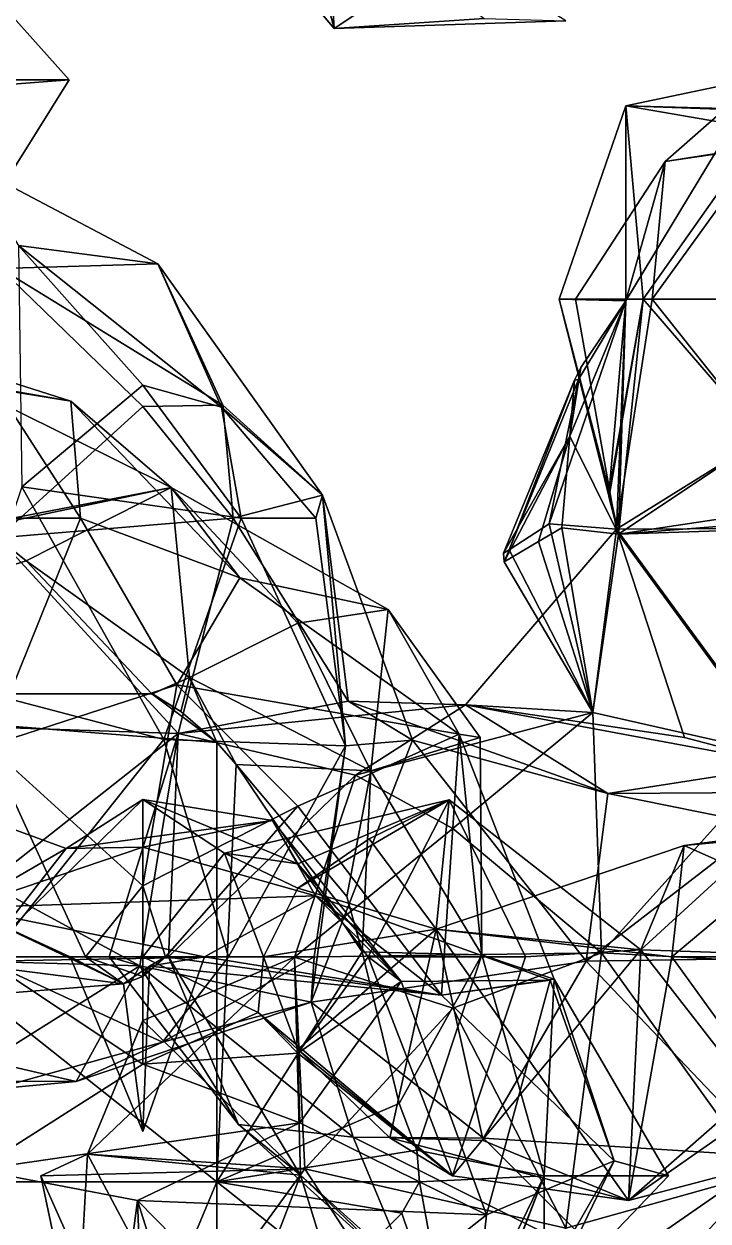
# Model space of a CAD drawing. Extents: x 290095 to 295679, y 4553756 to 4561441.
# Drawn here: x 293854.3 to 293909.9, y 4558671.6 to 4558768.9 of the extents above; entities that cross this region are included whole.
import ezdxf

# ---------------------------------------------------------------- set-up
doc = ezdxf.new("R2010")
doc.units = 0
doc.layers.add('Au_ppm_Pref_-_0_5', color=7, linetype='CONTINUOUS')

msp = doc.modelspace()

# ---------------------------------------------------------------- linework, layer by layer
at = {"layer": 'Au_ppm_Pref_-_0_5'}
for points in [[(293866.658, 4558783.92, 1870.887), (293879.541, 4558768.557, 1870.887), (293878.489, 4558786.152, 1867.165)], [(293889.184, 4558774.994, 1868.487), (293878.489, 4558786.152, 1867.165), (293879.541, 4558768.557, 1870.887)], [(293879.541, 4558768.557, 1870.887), (293866.658, 4558783.92, 1870.887), (293876.142, 4558781.384, 1876.652)], [(293891.749, 4558769.364, 1876.373), (293879.541, 4558768.557, 1870.887), (293876.142, 4558781.384, 1876.652)], [(293847.277, 4558776.384, 1876.827), (293858.006, 4558764.377, 1876.827), (293848.072, 4558764.377, 1881.203)], [(293847.277, 4558776.384, 1876.827), (293849.911, 4558763.767, 1870.999), (293858.006, 4558764.377, 1876.827)], [(293898.388, 4558769.179, 1870.887), (293889.184, 4558774.994, 1868.487), (293879.541, 4558768.557, 1870.887)], [(293898.388, 4558769.179, 1870.887), (293879.541, 4558768.557, 1870.887), (293891.749, 4558769.364, 1876.373)], [(293903.271, 4558762.272, 1870.887), (293903.269, 4558746.429, 1864.944), (293914.242, 4558764.568, 1865.021)], [(293903.269, 4558746.429, 1864.944), (293906.466, 4558757.754, 1859.009), (293914.242, 4558764.568, 1865.021)], [(293903.271, 4558762.272, 1870.887), (293914.242, 4558764.568, 1865.021), (293925.297, 4558761.686, 1870.599)], [(293924.865, 4558760.471, 1859.313), (293914.242, 4558764.568, 1865.021), (293906.466, 4558757.754, 1859.009)], [(293849.911, 4558763.767, 1870.999), (293847.787, 4558748.047, 1876.053), (293858.006, 4558764.377, 1876.827)], [(293847.787, 4558748.047, 1876.053), (293848.072, 4558764.377, 1881.203), (293858.006, 4558764.377, 1876.827)], [(293904.661, 4558746.559, 1875.47), (293897.83, 4558746.559, 1870.887), (293903.271, 4558762.272, 1870.887)], [(293903.271, 4558762.272, 1870.887), (293897.83, 4558746.559, 1870.887), (293903.269, 4558746.429, 1864.944)], [(293925.297, 4558761.686, 1870.599), (293925.147, 4558761.649, 1870.69), (293903.271, 4558762.272, 1870.887)], [(293924.998, 4558761.625, 1870.776), (293903.271, 4558762.272, 1870.887), (293925.147, 4558761.649, 1870.69)], [(293924.428, 4558761.52, 1871.139), (293903.271, 4558762.272, 1870.887), (293924.998, 4558761.625, 1870.776)], [(293924.428, 4558761.52, 1871.139), (293914.383, 4558760.363, 1875.489), (293903.271, 4558762.272, 1870.887)], [(293904.661, 4558746.559, 1875.47), (293903.271, 4558762.272, 1870.887), (293914.383, 4558760.363, 1875.489)], [(293904.661, 4558746.559, 1875.47), (293914.383, 4558760.363, 1875.489), (293923.472, 4558746.559, 1875.172)], [(293924.865, 4558760.471, 1859.313), (293906.466, 4558757.754, 1859.009), (293914.383, 4558758.985, 1854.866)], [(293906.466, 4558757.754, 1859.009), (293905.386, 4558746.559, 1854.768), (293914.383, 4558758.985, 1854.866)], [(293914.383, 4558758.985, 1854.866), (293905.386, 4558746.559, 1854.768), (293924.575, 4558746.559, 1854.204)], [(293903.269, 4558746.429, 1864.944), (293899.177, 4558746.559, 1859.009), (293906.466, 4558757.754, 1859.009)], [(293906.466, 4558757.754, 1859.009), (293899.177, 4558746.559, 1859.009), (293905.386, 4558746.559, 1854.768)], [(293852.418, 4558749.058, 1853.625), (293849.632, 4558757.653, 1845.716), (293865.2, 4558749.432, 1847.19)], [(293853.879, 4558750.932, 1840.224), (293865.2, 4558749.432, 1847.19), (293849.632, 4558757.653, 1845.716)], [(293865.2, 4558749.432, 1847.19), (293853.879, 4558750.932, 1840.224), (293870.383, 4558737.788, 1841.191)], [(293863.986, 4558739.559, 1837.585), (293853.879, 4558750.932, 1840.224), (293854.148, 4558731.308, 1833.815)], [(293863.986, 4558739.559, 1837.585), (293870.383, 4558737.788, 1841.191), (293853.879, 4558750.932, 1840.224)], [(293863.986, 4558737.819, 1856.095), (293852.223, 4558727.148, 1857.086), (293852.418, 4558749.058, 1853.625)], [(293870.485, 4558737.933, 1853.069), (293852.418, 4558749.058, 1853.625), (293865.2, 4558749.432, 1847.19)], [(293870.485, 4558737.933, 1853.069), (293863.986, 4558737.819, 1856.095), (293852.418, 4558749.058, 1853.625)], [(293870.485, 4558737.933, 1853.069), (293865.2, 4558749.432, 1847.19), (293878.592, 4558730.623, 1847.05)], [(293878.592, 4558730.623, 1847.05), (293865.2, 4558749.432, 1847.19), (293870.383, 4558737.788, 1841.191)], [(293897.02, 4558728.296, 1861.989), (293903.269, 4558746.429, 1864.944), (293899.399, 4558740.028, 1864.716)], [(293902.501, 4558727.872, 1859.163), (293903.269, 4558746.429, 1864.944), (293897.02, 4558728.296, 1861.989)], [(293897.83, 4558746.559, 1870.887), (293901.841, 4558730.676, 1870.192), (293901.903, 4558730.971, 1870.055)], [(293897.83, 4558746.559, 1870.887), (293901.903, 4558730.971, 1870.055), (293903.269, 4558746.429, 1864.944)], [(293904.661, 4558746.559, 1875.47), (293901.841, 4558730.676, 1870.192), (293897.83, 4558746.559, 1870.887)], [(293899.599, 4558741.015, 1864.945), (293903.269, 4558746.429, 1864.944), (293898.692, 4558735.414, 1866.151)], [(293898.692, 4558735.414, 1866.151), (293903.269, 4558746.429, 1864.944), (293902.653, 4558727.462, 1870.051)], [(293903.269, 4558746.429, 1864.944), (293902.501, 4558727.872, 1859.163), (293899.177, 4558746.559, 1859.009)], [(293899.177, 4558746.559, 1859.009), (293902.501, 4558727.872, 1859.163), (293905.386, 4558746.559, 1854.768)], [(293899.399, 4558740.028, 1864.716), (293903.269, 4558746.429, 1864.944), (293899.599, 4558741.015, 1864.945)], [(293904.661, 4558746.559, 1875.47), (293901.9, 4558730.514, 1870.196), (293901.841, 4558730.676, 1870.192)], [(293904.661, 4558746.559, 1875.47), (293902.653, 4558727.462, 1870.051), (293901.9, 4558730.514, 1870.196)], [(293901.903, 4558730.971, 1870.055), (293902.653, 4558727.462, 1870.051), (293903.269, 4558746.429, 1864.944)], [(293902.501, 4558727.872, 1859.163), (293914.383, 4558735.249, 1855.239), (293905.386, 4558746.559, 1854.768)], [(293904.661, 4558746.559, 1875.47), (293914.383, 4558735.272, 1874.649), (293902.653, 4558727.462, 1870.051)], [(293904.661, 4558746.559, 1875.47), (293923.472, 4558746.559, 1875.172), (293914.383, 4558735.272, 1874.649)], [(293924.575, 4558746.559, 1854.204), (293905.386, 4558746.559, 1854.768), (293914.383, 4558735.249, 1855.239)], [(293840.91, 4558741.267, 1931.044), (293858.13, 4558738.278, 1930.281), (293849.251, 4558739.712, 1934.944)], [(293858.13, 4558738.278, 1930.281), (293840.91, 4558741.267, 1931.044), (293851.386, 4558740.414, 1926.39)], [(293851.386, 4558740.414, 1926.39), (293844.121, 4558728.741, 1926.856), (293858.909, 4558728.741, 1926.734)], [(293858.13, 4558738.278, 1930.281), (293851.386, 4558740.414, 1926.39), (293858.909, 4558728.741, 1926.734)], [(293899.599, 4558741.015, 1864.945), (293898.692, 4558735.414, 1866.151), (293899.091, 4558739.971, 1865.028)], [(293899.399, 4558740.028, 1864.716), (293899.599, 4558741.015, 1864.945), (293899.091, 4558739.971, 1865.028)], [(293849.251, 4558739.712, 1934.944), (293866.305, 4558731.255, 1936.059), (293850.712, 4558728.244, 1941.708)], [(293849.251, 4558739.712, 1934.944), (293858.13, 4558738.278, 1930.281), (293866.305, 4558731.255, 1936.059)], [(293871.974, 4558728.741, 1837.425), (293863.986, 4558739.559, 1837.585), (293854.148, 4558731.308, 1833.815)], [(293871.974, 4558728.741, 1837.425), (293870.383, 4558737.788, 1841.191), (293863.986, 4558739.559, 1837.585)], [(293893.779, 4558726.193, 1864.591), (293899.091, 4558739.971, 1865.028), (293893.325, 4558725.899, 1864.955)], [(293893.325, 4558725.899, 1864.955), (293899.091, 4558739.971, 1865.028), (293898.692, 4558735.414, 1866.151)], [(293897.02, 4558728.296, 1861.989), (293899.399, 4558740.028, 1864.716), (293893.779, 4558726.193, 1864.591)], [(293893.779, 4558726.193, 1864.591), (293899.399, 4558740.028, 1864.716), (293899.091, 4558739.971, 1865.028)], [(293858.13, 4558738.278, 1930.281), (293871.876, 4558723.901, 1931.006), (293866.305, 4558731.255, 1936.059)], [(293871.876, 4558723.901, 1931.006), (293858.13, 4558738.278, 1930.281), (293858.909, 4558728.741, 1926.734)], [(293871.33, 4558728.741, 1854.244), (293852.223, 4558727.148, 1857.086), (293863.986, 4558737.819, 1856.095)], [(293870.485, 4558737.933, 1853.069), (293871.33, 4558728.741, 1854.244), (293863.986, 4558737.819, 1856.095)], [(293878.061, 4558728.741, 1841.191), (293878.592, 4558730.623, 1847.05), (293870.383, 4558737.788, 1841.191)], [(293871.974, 4558728.741, 1837.425), (293878.061, 4558728.741, 1841.191), (293870.383, 4558737.788, 1841.191)], [(293871.33, 4558728.741, 1854.244), (293870.485, 4558737.933, 1853.069), (293878.592, 4558730.623, 1847.05)], [(293893.325, 4558725.899, 1864.955), (293898.692, 4558735.414, 1866.151), (293893.368, 4558725.2, 1865.208)], [(293896.154, 4558726.857, 1866.862), (293893.368, 4558725.2, 1865.208), (293898.692, 4558735.414, 1866.151)], [(293896.154, 4558726.857, 1866.862), (293898.692, 4558735.414, 1866.151), (293898.043, 4558727.981, 1867.982)], [(293898.692, 4558735.414, 1866.151), (293902.653, 4558727.462, 1870.051), (293898.043, 4558727.981, 1867.982)], [(293926.206, 4558727.979, 1857.459), (293914.383, 4558735.249, 1855.239), (293902.501, 4558727.872, 1859.163)], [(293914.383, 4558735.272, 1874.649), (293920.322, 4558730.114, 1871.693), (293902.653, 4558727.462, 1870.051)], [(293848.754, 4558715.208, 1831.981), (293865.709, 4558710.762, 1834.259), (293854.148, 4558731.308, 1833.815)], [(293850.712, 4558728.244, 1941.708), (293866.305, 4558731.255, 1936.059), (293851.051, 4558728.043, 1941.75)], [(293851.051, 4558728.043, 1941.75), (293866.305, 4558731.255, 1936.059), (293854.5, 4558725.297, 1942.284)], [(293865.709, 4558710.762, 1834.259), (293871.974, 4558728.741, 1837.425), (293854.148, 4558731.308, 1833.815)], [(293866.305, 4558731.255, 1936.059), (293867.782, 4558715.807, 1943.77), (293854.5, 4558725.297, 1942.284)], [(293871.876, 4558723.901, 1931.006), (293883.934, 4558721.316, 1936.22), (293866.305, 4558731.255, 1936.059)], [(293883.934, 4558721.316, 1936.22), (293876.585, 4558720.227, 1939.321), (293866.305, 4558731.255, 1936.059)], [(293876.585, 4558720.227, 1939.321), (293867.782, 4558715.807, 1943.77), (293866.305, 4558731.255, 1936.059)], [(293871.33, 4558728.741, 1854.244), (293878.592, 4558730.623, 1847.05), (293880.679, 4558713.871, 1853.569)], [(293878.592, 4558730.623, 1847.05), (293878.061, 4558728.741, 1841.191), (293880.466, 4558710.233, 1839.958)], [(293880.679, 4558713.871, 1853.569), (293878.592, 4558730.623, 1847.05), (293885.921, 4558710.697, 1847.188)], [(293885.921, 4558710.697, 1847.188), (293878.592, 4558730.623, 1847.05), (293880.466, 4558710.233, 1839.958)], [(293901.841, 4558730.676, 1870.192), (293901.9, 4558730.514, 1870.196), (293901.903, 4558730.971, 1870.055)], [(293901.903, 4558730.971, 1870.055), (293901.883, 4558730.51, 1870.185), (293902.653, 4558727.462, 1870.051)], [(293901.9, 4558730.514, 1870.196), (293901.883, 4558730.51, 1870.185), (293901.903, 4558730.971, 1870.055)], [(293901.9, 4558730.514, 1870.196), (293902.653, 4558727.462, 1870.051), (293901.883, 4558730.51, 1870.185)], [(293918.363, 4558728.673, 1870.846), (293902.653, 4558727.462, 1870.051), (293920.322, 4558730.114, 1871.693)], [(293858.909, 4558728.741, 1926.734), (293844.121, 4558728.741, 1926.856), (293851.439, 4558710.234, 1926.488)], [(293866.765, 4558715.198, 1927.545), (293858.909, 4558728.741, 1926.734), (293851.439, 4558710.234, 1926.488)], [(293866.864, 4558711.26, 1858.023), (293852.223, 4558727.148, 1857.086), (293871.33, 4558728.741, 1854.244)], [(293871.876, 4558723.901, 1931.006), (293858.909, 4558728.741, 1926.734), (293866.765, 4558715.198, 1927.545)], [(293865.709, 4558710.762, 1834.259), (293880.466, 4558710.233, 1839.958), (293871.974, 4558728.741, 1837.425)], [(293866.864, 4558711.26, 1858.023), (293871.33, 4558728.741, 1854.244), (293880.679, 4558713.871, 1853.569)], [(293871.974, 4558728.741, 1837.425), (293880.466, 4558710.233, 1839.958), (293878.061, 4558728.741, 1841.191)], [(293927.138, 4558728.274, 1870.666), (293902.653, 4558727.462, 1870.051), (293918.363, 4558728.673, 1870.846)], [(293851.051, 4558728.043, 1941.75), (293854.5, 4558725.297, 1942.284), (293820, 4558714.485, 1942.404)], [(293900.578, 4558712.967, 1866.106), (293890.234, 4558713.567, 1858.981), (293902.501, 4558727.872, 1859.163)], [(293890.234, 4558713.567, 1858.981), (293908.037, 4558710.923, 1862), (293902.501, 4558727.872, 1859.163)], [(293893.779, 4558726.193, 1864.591), (293900.578, 4558712.967, 1866.106), (293897.02, 4558728.296, 1861.989)], [(293898.043, 4558727.981, 1867.982), (293900.578, 4558712.967, 1866.106), (293896.154, 4558726.857, 1866.862)], [(293900.578, 4558712.967, 1866.106), (293902.501, 4558727.872, 1859.163), (293897.02, 4558728.296, 1861.989)], [(293902.653, 4558727.462, 1870.051), (293900.578, 4558712.967, 1866.106), (293898.043, 4558727.981, 1867.982)], [(293902.501, 4558727.872, 1859.163), (293916.559, 4558708.679, 1859.065), (293926.206, 4558727.979, 1857.459)], [(293908.037, 4558710.923, 1862), (293916.559, 4558708.679, 1859.065), (293902.501, 4558727.872, 1859.163)], [(293927.138, 4558728.274, 1870.666), (293915.78, 4558709.501, 1869.392), (293902.653, 4558727.462, 1870.051)], [(293866.864, 4558711.26, 1858.023), (293837.992, 4558712.226, 1857.272), (293852.223, 4558727.148, 1857.086)], [(293896.154, 4558726.857, 1866.862), (293900.578, 4558712.967, 1866.106), (293893.368, 4558725.2, 1865.208)], [(293915.78, 4558709.501, 1869.392), (293900.578, 4558712.967, 1866.106), (293902.653, 4558727.462, 1870.051)], [(293893.325, 4558725.899, 1864.955), (293893.368, 4558725.2, 1865.208), (293893.779, 4558726.193, 1864.591)], [(293900.578, 4558712.967, 1866.106), (293893.779, 4558726.193, 1864.591), (293893.368, 4558725.2, 1865.208)], [(293820, 4558714.485, 1942.404), (293854.5, 4558725.297, 1942.284), (293864.726, 4558714.485, 1944.248)], [(293854.5, 4558725.297, 1942.284), (293867.782, 4558715.807, 1943.77), (293864.726, 4558714.485, 1944.248)], [(293866.765, 4558715.198, 1927.545), (293889.704, 4558711.184, 1930.163), (293871.876, 4558723.901, 1931.006)], [(293871.876, 4558723.901, 1931.006), (293889.704, 4558711.184, 1930.163), (293883.934, 4558721.316, 1936.22)], [(293883.934, 4558721.316, 1936.22), (293882.536, 4558708.211, 1941.497), (293876.585, 4558720.227, 1939.321)], [(293891.402, 4558710.923, 1936.22), (293882.536, 4558708.211, 1941.497), (293883.934, 4558721.316, 1936.22)], [(293883.934, 4558721.316, 1936.22), (293889.704, 4558711.184, 1930.163), (293891.402, 4558710.923, 1936.22)], [(293867.782, 4558715.807, 1943.77), (293876.585, 4558720.227, 1939.321), (293882.536, 4558708.211, 1941.497)], [(293848.754, 4558715.208, 1831.981), (293851.328, 4558692.739, 1835.063), (293865.709, 4558710.762, 1834.259)], [(293863.986, 4558698.854, 1926.258), (293866.765, 4558715.198, 1927.545), (293851.439, 4558710.234, 1926.488)], [(293863.986, 4558698.854, 1926.258), (293876.585, 4558705.353, 1926.198), (293866.765, 4558715.198, 1927.545)], [(293864.726, 4558714.485, 1944.248), (293867.782, 4558715.807, 1943.77), (293864.784, 4558714.471, 1944.248)], [(293864.784, 4558714.471, 1944.248), (293867.782, 4558715.807, 1943.77), (293867.092, 4558713.024, 1944.114)], [(293889.704, 4558711.184, 1930.163), (293866.765, 4558715.198, 1927.545), (293876.585, 4558705.353, 1926.198)], [(293867.782, 4558715.807, 1943.77), (293870, 4558710.52, 1943.837), (293867.092, 4558713.024, 1944.114)], [(293867.782, 4558715.807, 1943.77), (293871.574, 4558708.741, 1943.722), (293870, 4558710.52, 1943.837)], [(293882.536, 4558708.211, 1941.497), (293871.574, 4558708.741, 1943.722), (293867.782, 4558715.807, 1943.77)], [(293820, 4558714.485, 1942.404), (293864.726, 4558714.485, 1944.248), (293870, 4558710.52, 1943.837)], [(293820, 4558714.485, 1942.404), (293870, 4558710.52, 1943.837), (293870, 4558674.8, 1938.178)], [(293870, 4558674.8, 1938.178), (293820, 4558674.8, 1933.784), (293820, 4558714.485, 1942.404)], [(293870, 4558710.52, 1943.837), (293864.726, 4558714.485, 1944.248), (293867.092, 4558713.024, 1944.114)], [(293867.092, 4558713.024, 1944.114), (293864.726, 4558714.485, 1944.248), (293864.784, 4558714.471, 1944.248)], [(293866.864, 4558711.26, 1858.023), (293880.679, 4558713.871, 1853.569), (293890.234, 4558713.567, 1858.981)], [(293866.864, 4558711.26, 1858.023), (293890.234, 4558713.567, 1858.981), (293881.281, 4558707.854, 1864.286)], [(293901.793, 4558706.38, 1853.253), (293890.234, 4558713.567, 1858.981), (293880.679, 4558713.871, 1853.569)], [(293901.793, 4558706.38, 1853.253), (293880.679, 4558713.871, 1853.569), (293885.921, 4558710.697, 1847.188)], [(293900.578, 4558712.967, 1866.106), (293881.281, 4558707.854, 1864.286), (293890.234, 4558713.567, 1858.981)], [(293881.281, 4558707.854, 1864.286), (293900.578, 4558712.967, 1866.106), (293889.184, 4558703.538, 1868.426)], [(293901.267, 4558693.412, 1869.872), (293889.184, 4558703.538, 1868.426), (293900.578, 4558712.967, 1866.106)], [(293908.037, 4558710.923, 1862), (293890.234, 4558713.567, 1858.981), (293916.559, 4558708.679, 1859.065)], [(293916.559, 4558708.679, 1859.065), (293890.234, 4558713.567, 1858.981), (293901.793, 4558706.38, 1853.253)], [(293901.267, 4558693.412, 1869.872), (293900.578, 4558712.967, 1866.106), (293915.78, 4558709.501, 1869.392)], [(293866.864, 4558711.26, 1858.023), (293851.386, 4558699.045, 1857.029), (293837.992, 4558712.226, 1857.272)], [(293866.864, 4558711.26, 1858.023), (293863.755, 4558692.353, 1853.534), (293851.386, 4558699.045, 1857.029)], [(293866.864, 4558711.26, 1858.023), (293866.074, 4558693.105, 1864.451), (293861.263, 4558693.105, 1859.009)], [(293866.864, 4558711.26, 1858.023), (293861.263, 4558693.105, 1859.009), (293863.755, 4558692.353, 1853.534)], [(293866.864, 4558711.26, 1858.023), (293881.281, 4558707.854, 1864.286), (293866.074, 4558693.105, 1864.451)], [(293888.285, 4558689.979, 1924.265), (293889.704, 4558711.184, 1930.163), (293876.585, 4558705.353, 1926.198)], [(293897.427, 4558691.269, 1930.281), (293889.704, 4558711.184, 1930.163), (293888.285, 4558689.979, 1924.265)], [(293897.427, 4558691.269, 1930.281), (293891.554, 4558693.241, 1936.728), (293889.704, 4558711.184, 1930.163)], [(293889.704, 4558711.184, 1930.163), (293891.554, 4558693.241, 1936.728), (293891.402, 4558710.923, 1936.22)], [(293859.316, 4558693.105, 1926.543), (293851.439, 4558710.234, 1926.488), (293845.223, 4558693.105, 1927.375)], [(293865.709, 4558710.762, 1834.259), (293851.328, 4558692.739, 1835.063), (293870.951, 4558693.105, 1837.907)], [(293859.316, 4558693.105, 1926.543), (293863.986, 4558698.854, 1926.258), (293851.439, 4558710.234, 1926.488)], [(293865.709, 4558710.762, 1834.259), (293870.951, 4558693.105, 1837.907), (293880.466, 4558710.233, 1839.958)], [(293870, 4558710.52, 1943.837), (293871.574, 4558708.741, 1943.722), (293870, 4558674.8, 1938.178)], [(293870.951, 4558693.105, 1837.907), (293877.917, 4558693.105, 1841.191), (293880.466, 4558710.233, 1839.958)], [(293900.035, 4558692.74, 1847.45), (293885.921, 4558710.697, 1847.188), (293877.668, 4558689.399, 1846.616)], [(293885.921, 4558710.697, 1847.188), (293880.466, 4558710.233, 1839.958), (293877.668, 4558689.399, 1846.616)], [(293877.668, 4558689.399, 1846.616), (293880.466, 4558710.233, 1839.958), (293877.917, 4558693.105, 1841.191)], [(293891.402, 4558710.923, 1936.22), (293891.554, 4558693.241, 1936.728), (293882.536, 4558708.211, 1941.497)], [(293901.793, 4558706.38, 1853.253), (293885.921, 4558710.697, 1847.188), (293900.035, 4558692.74, 1847.45)], [(293901.267, 4558693.412, 1869.872), (293915.78, 4558709.501, 1869.392), (293925.643, 4558692.082, 1868.646)], [(293870, 4558674.8, 1938.178), (293871.574, 4558708.741, 1943.722), (293881.824, 4558693.502, 1942.394)], [(293881.824, 4558693.502, 1942.394), (293871.574, 4558708.741, 1943.722), (293880.575, 4558698.003, 1942.974)], [(293882.536, 4558708.211, 1941.497), (293880.575, 4558698.003, 1942.974), (293871.574, 4558708.741, 1943.722)], [(293882.536, 4558708.211, 1941.497), (293881.824, 4558693.502, 1942.394), (293880.575, 4558698.003, 1942.974)], [(293891.554, 4558693.241, 1936.728), (293881.824, 4558693.502, 1942.394), (293882.536, 4558708.211, 1941.497)], [(293927.248, 4558706.53, 1854.659), (293916.559, 4558708.679, 1859.065), (293901.793, 4558706.38, 1853.253)], [(293881.281, 4558707.854, 1864.286), (293876.323, 4558693.065, 1870.638), (293866.074, 4558693.105, 1864.451)], [(293889.184, 4558703.538, 1868.426), (293876.323, 4558693.065, 1870.638), (293881.281, 4558707.854, 1864.286)], [(293901.793, 4558706.38, 1853.253), (293900.035, 4558692.74, 1847.45), (293914.383, 4558703.834, 1849.493)], [(293927.248, 4558706.53, 1854.659), (293901.793, 4558706.38, 1853.253), (293914.383, 4558703.834, 1849.493)], [(293849.417, 4558697.066, 1918.939), (293847.62, 4558705.596, 1912.463), (293857.759, 4558701.911, 1912.463)], [(293857.759, 4558701.911, 1912.463), (293847.62, 4558705.596, 1912.463), (293850.848, 4558693.105, 1907.295)], [(293857.759, 4558701.911, 1912.463), (293850.848, 4558693.105, 1907.295), (293863.986, 4558705.888, 1908.202)], [(293863.986, 4558705.888, 1908.202), (293850.848, 4558693.105, 1907.295), (293863.993, 4558693.105, 1906.523)], [(293857.759, 4558701.911, 1912.463), (293863.986, 4558705.888, 1908.202), (293874.537, 4558704.176, 1913.746)], [(293863.986, 4558705.888, 1908.202), (293870.626, 4558701.532, 1906.523), (293876.585, 4558700.648, 1909.038)], [(293863.986, 4558705.888, 1908.202), (293876.585, 4558700.648, 1909.038), (293874.537, 4558704.176, 1913.746)], [(293863.986, 4558705.888, 1908.202), (293863.993, 4558693.105, 1906.523), (293870.626, 4558701.532, 1906.523)], [(293863.986, 4558698.854, 1926.258), (293865.826, 4558693.105, 1925.209), (293876.585, 4558705.353, 1926.198)], [(293865.826, 4558693.105, 1925.209), (293888.285, 4558689.979, 1924.265), (293876.585, 4558705.353, 1926.198)], [(293876.585, 4558700.648, 1909.038), (293870.626, 4558701.532, 1906.523), (293888.898, 4558705.854, 1906.157)], [(293888.898, 4558705.854, 1906.157), (293870.626, 4558701.532, 1906.523), (293876.585, 4558698.665, 1904.67)], [(293876.585, 4558700.648, 1909.038), (293888.898, 4558705.854, 1906.157), (293882.297, 4558693.105, 1909.216)], [(293888.898, 4558705.854, 1906.157), (293876.585, 4558698.665, 1904.67), (293882.402, 4558702.696, 1900.584)], [(293888.898, 4558705.854, 1906.157), (293895.109, 4558693.105, 1909.67), (293882.297, 4558693.105, 1909.216)], [(293882.402, 4558702.696, 1900.584), (293887.85, 4558695.328, 1899.227), (293888.898, 4558705.854, 1906.157)], [(293887.85, 4558695.328, 1899.227), (293904.466, 4558693.662, 1907.251), (293888.898, 4558705.854, 1906.157)], [(293888.898, 4558705.854, 1906.157), (293904.466, 4558693.662, 1907.251), (293895.109, 4558693.105, 1909.67)], [(293863.986, 4558702.02, 1915.434), (293857.759, 4558701.911, 1912.463), (293874.537, 4558704.176, 1913.746)], [(293874.537, 4558704.176, 1913.746), (293878.016, 4558698.043, 1919.655), (293863.986, 4558702.02, 1915.434)], [(293878.016, 4558698.043, 1919.655), (293874.537, 4558704.176, 1913.746), (293884.983, 4558691.087, 1913.932)], [(293884.983, 4558691.087, 1913.932), (293874.537, 4558704.176, 1913.746), (293876.585, 4558700.648, 1909.038)], [(293901.267, 4558693.412, 1869.872), (293876.323, 4558693.065, 1870.638), (293889.184, 4558703.538, 1868.426)], [(293914.383, 4558703.834, 1849.493), (293900.035, 4558692.74, 1847.45), (293923.292, 4558693.105, 1848.869)], [(293914.383, 4558699.285, 1898.524), (293922.076, 4558703.985, 1900.584), (293907.988, 4558702.148, 1900.584)], [(293922.076, 4558703.985, 1900.584), (293914.383, 4558702.749, 1903.799), (293907.988, 4558702.148, 1900.584)], [(293876.585, 4558698.665, 1904.67), (293887.85, 4558695.328, 1899.227), (293882.402, 4558702.696, 1900.584)], [(293921.434, 4558693.105, 1903.908), (293904.466, 4558693.662, 1907.251), (293914.383, 4558702.749, 1903.799)], [(293914.383, 4558702.749, 1903.799), (293904.466, 4558693.662, 1907.251), (293907.988, 4558702.148, 1900.584)], [(293878.016, 4558698.043, 1919.655), (293849.417, 4558697.066, 1918.939), (293863.986, 4558702.02, 1915.434)], [(293863.986, 4558702.02, 1915.434), (293849.417, 4558697.066, 1918.939), (293857.759, 4558701.911, 1912.463)], [(293870.626, 4558701.532, 1906.523), (293863.993, 4558693.105, 1906.523), (293873.794, 4558693.105, 1905.208)], [(293870.626, 4558701.532, 1906.523), (293873.794, 4558693.105, 1905.208), (293876.585, 4558698.665, 1904.67)], [(293904.466, 4558693.662, 1907.251), (293887.85, 4558695.328, 1899.227), (293907.988, 4558702.148, 1900.584)], [(293907.988, 4558702.148, 1900.584), (293887.85, 4558695.328, 1899.227), (293906.987, 4558693.105, 1897.097)], [(293914.383, 4558699.285, 1898.524), (293907.988, 4558702.148, 1900.584), (293906.987, 4558693.105, 1897.097)], [(293884.983, 4558691.087, 1913.932), (293876.585, 4558700.648, 1909.038), (293882.297, 4558693.105, 1909.216)], [(293922.568, 4558693.105, 1896.725), (293914.383, 4558699.285, 1898.524), (293906.987, 4558693.105, 1897.097)], [(293851.386, 4558699.045, 1857.029), (293863.755, 4558692.353, 1853.534), (293838.755, 4558693.054, 1853.093)], [(293865.826, 4558693.105, 1925.209), (293863.986, 4558698.854, 1926.258), (293859.316, 4558693.105, 1926.543)], [(293876.585, 4558698.665, 1904.67), (293873.794, 4558693.105, 1905.208), (293887.85, 4558695.328, 1899.227)], [(293869.016, 4558693.105, 1921.97), (293849.417, 4558697.066, 1918.939), (293878.016, 4558698.043, 1919.655)], [(293869.016, 4558693.105, 1921.97), (293878.016, 4558698.043, 1919.655), (293888.285, 4558689.979, 1924.265)], [(293888.285, 4558689.979, 1924.265), (293878.016, 4558698.043, 1919.655), (293897.119, 4558691.197, 1918.402)], [(293897.119, 4558691.197, 1918.402), (293878.016, 4558698.043, 1919.655), (293884.983, 4558691.087, 1913.932)], [(293862.429, 4558690.904, 1924.341), (293839.627, 4558689.08, 1924.266), (293849.417, 4558697.066, 1918.939)], [(293862.429, 4558690.904, 1924.341), (293849.417, 4558697.066, 1918.939), (293858.087, 4558693.105, 1921.561)], [(293869.016, 4558693.105, 1921.97), (293858.087, 4558693.105, 1921.561), (293849.417, 4558697.066, 1918.939)], [(293876.585, 4558685.559, 1904.008), (293887.85, 4558695.328, 1899.227), (293873.794, 4558693.105, 1905.208)], [(293876.585, 4558685.559, 1904.008), (293884.071, 4558678.372, 1900.584), (293887.85, 4558695.328, 1899.227)], [(293884.071, 4558678.372, 1900.584), (293891.667, 4558678.151, 1896.77), (293887.85, 4558695.328, 1899.227)], [(293903.474, 4558673.274, 1900.393), (293887.85, 4558695.328, 1899.227), (293891.667, 4558678.151, 1896.77)], [(293887.85, 4558695.328, 1899.227), (293903.474, 4558673.274, 1900.393), (293906.987, 4558693.105, 1897.097)], [(293870, 4558674.8, 1938.178), (293881.824, 4558693.502, 1942.394), (293884.83, 4558681.173, 1940.759)], [(293891.554, 4558693.241, 1936.728), (293884.83, 4558681.173, 1940.759), (293881.824, 4558693.502, 1942.394)], [(293895.109, 4558693.105, 1909.67), (293904.466, 4558693.662, 1907.251), (293889.162, 4558675.29, 1906.534)], [(293904.466, 4558693.662, 1907.251), (293903.474, 4558673.274, 1900.393), (293889.162, 4558675.29, 1906.534)], [(293904.466, 4558693.662, 1907.251), (293914.383, 4558680.93, 1904.642), (293903.474, 4558673.274, 1900.393)], [(293914.383, 4558680.93, 1904.642), (293904.466, 4558693.662, 1907.251), (293921.434, 4558693.105, 1903.908)], [(293863.755, 4558692.353, 1853.534), (293851.386, 4558684.596, 1849.966), (293838.755, 4558693.054, 1853.093)], [(293862.429, 4558690.904, 1924.341), (293845.223, 4558693.105, 1927.375), (293839.627, 4558689.08, 1924.266)], [(293862.429, 4558690.904, 1924.341), (293859.316, 4558693.105, 1926.543), (293845.223, 4558693.105, 1927.375)], [(293850.474, 4558675.773, 1912.749), (293863.986, 4558684.353, 1909.545), (293850.848, 4558693.105, 1907.295)], [(293863.986, 4558684.353, 1909.545), (293863.993, 4558693.105, 1906.523), (293850.848, 4558693.105, 1907.295)], [(293870.951, 4558693.105, 1837.907), (293851.328, 4558692.739, 1835.063), (293865.589, 4558686.145, 1841.075)], [(293851.798, 4558682.329, 1841.78), (293865.589, 4558686.145, 1841.075), (293851.328, 4558692.739, 1835.063)], [(293862.429, 4558690.904, 1924.341), (293858.087, 4558693.105, 1921.561), (293863.986, 4558678.882, 1919.6)], [(293869.016, 4558693.105, 1921.97), (293863.986, 4558678.882, 1919.6), (293858.087, 4558693.105, 1921.561)], [(293862.429, 4558690.904, 1924.341), (293863.986, 4558691.487, 1924.881), (293859.316, 4558693.105, 1926.543)], [(293863.986, 4558691.487, 1924.881), (293865.826, 4558693.105, 1925.209), (293859.316, 4558693.105, 1926.543)], [(293877.157, 4558675.862, 1877.356), (293859.503, 4558677.045, 1870.412), (293876.323, 4558693.065, 1870.638)], [(293863.986, 4558687.909, 1866.68), (293876.323, 4558693.065, 1870.638), (293859.503, 4558677.045, 1870.412)], [(293866.074, 4558693.105, 1864.451), (293871.766, 4558679.471, 1859.009), (293861.263, 4558693.105, 1859.009)], [(293861.263, 4558693.105, 1859.009), (293871.766, 4558679.471, 1859.009), (293863.755, 4558692.353, 1853.534)], [(293864.54, 4558692.32, 1924.341), (293865.826, 4558693.105, 1925.209), (293863.986, 4558691.487, 1924.881)], [(293864.54, 4558692.32, 1924.341), (293863.986, 4558678.882, 1919.6), (293869.016, 4558693.105, 1921.97)], [(293863.986, 4558684.353, 1909.545), (293873.38, 4558688.572, 1906.523), (293863.993, 4558693.105, 1906.523)], [(293876.804, 4558675.347, 1865.179), (293876.323, 4558693.065, 1870.638), (293863.986, 4558687.909, 1866.68)], [(293863.993, 4558693.105, 1906.523), (293873.38, 4558688.572, 1906.523), (293873.794, 4558693.105, 1905.208)], [(293865.826, 4558693.105, 1925.209), (293864.54, 4558692.32, 1924.341), (293888.285, 4558689.979, 1924.265)], [(293869.016, 4558693.105, 1921.97), (293888.285, 4558689.979, 1924.265), (293864.54, 4558692.32, 1924.341)], [(293865.589, 4558686.145, 1841.075), (293877.668, 4558689.399, 1846.616), (293877.917, 4558693.105, 1841.191)], [(293870.951, 4558693.105, 1837.907), (293865.589, 4558686.145, 1841.075), (293877.917, 4558693.105, 1841.191)], [(293876.804, 4558675.347, 1865.179), (293866.074, 4558693.105, 1864.451), (293876.323, 4558693.065, 1870.638)], [(293876.804, 4558675.347, 1865.179), (293871.766, 4558679.471, 1859.009), (293866.074, 4558693.105, 1864.451)], [(293873.38, 4558688.572, 1906.523), (293876.585, 4558685.559, 1904.008), (293873.794, 4558693.105, 1905.208)], [(293901.267, 4558693.412, 1869.872), (293889.184, 4558688.93, 1875.435), (293876.323, 4558693.065, 1870.638)], [(293877.157, 4558675.862, 1877.356), (293876.323, 4558693.065, 1870.638), (293889.184, 4558688.93, 1875.435)], [(293876.585, 4558685.268, 1909.136), (293882.297, 4558693.105, 1909.216), (293889.162, 4558675.29, 1906.534)], [(293876.585, 4558685.268, 1909.136), (293884.983, 4558691.087, 1913.932), (293882.297, 4558693.105, 1909.216)], [(293877.668, 4558689.399, 1846.616), (293891.675, 4558678.349, 1849.325), (293900.035, 4558692.74, 1847.45)], [(293895.109, 4558693.105, 1909.67), (293889.162, 4558675.29, 1906.534), (293882.297, 4558693.105, 1909.216)], [(293884.83, 4558681.173, 1940.759), (293891.554, 4558693.241, 1936.728), (293886.256, 4558677.387, 1940.31)], [(293891.554, 4558693.241, 1936.728), (293896.628, 4558675.287, 1935.418), (293886.256, 4558677.387, 1940.31)], [(293901.267, 4558693.412, 1869.872), (293898.367, 4558671.022, 1876.638), (293889.184, 4558688.93, 1875.435)], [(293897.427, 4558691.269, 1930.281), (293896.628, 4558675.287, 1935.418), (293891.554, 4558693.241, 1936.728)], [(293900.035, 4558692.74, 1847.45), (293891.675, 4558678.349, 1849.325), (293915.16, 4558676.858, 1849.239)], [(293901.267, 4558693.412, 1869.872), (293914.182, 4558675.446, 1870.677), (293898.367, 4558671.022, 1876.638)], [(293923.292, 4558693.105, 1848.869), (293900.035, 4558692.74, 1847.45), (293915.16, 4558676.858, 1849.239)], [(293901.267, 4558693.412, 1869.872), (293925.643, 4558692.082, 1868.646), (293914.182, 4558675.446, 1870.677)], [(293906.987, 4558693.105, 1897.097), (293903.474, 4558673.274, 1900.393), (293914.383, 4558682.845, 1897.164)], [(293922.568, 4558693.105, 1896.725), (293906.987, 4558693.105, 1897.097), (293914.383, 4558682.845, 1897.164)], [(293851.386, 4558684.596, 1849.966), (293863.755, 4558692.353, 1853.534), (293858.565, 4558682.952, 1847.13)], [(293863.755, 4558692.353, 1853.534), (293877.668, 4558689.399, 1846.616), (293858.565, 4558682.952, 1847.13)], [(293864.54, 4558692.32, 1924.341), (293863.986, 4558691.487, 1924.881), (293862.429, 4558690.904, 1924.341)], [(293862.429, 4558690.904, 1924.341), (293863.986, 4558678.882, 1919.6), (293864.54, 4558692.32, 1924.341)], [(293881.089, 4558678.423, 1854.008), (293877.668, 4558689.399, 1846.616), (293863.755, 4558692.353, 1853.534)], [(293871.766, 4558679.471, 1859.009), (293881.089, 4558678.423, 1854.008), (293863.755, 4558692.353, 1853.534)], [(293876.585, 4558685.268, 1909.136), (293876.76, 4558679.6, 1913.983), (293884.983, 4558691.087, 1913.932)], [(293876.76, 4558679.6, 1913.983), (293891.931, 4558672.104, 1917.611), (293884.983, 4558691.087, 1913.932)], [(293897.119, 4558691.197, 1918.402), (293884.983, 4558691.087, 1913.932), (293891.931, 4558672.104, 1917.611)], [(293897.427, 4558691.269, 1930.281), (293888.285, 4558689.979, 1924.265), (293902.316, 4558676.509, 1924.19)], [(293888.285, 4558689.979, 1924.265), (293897.119, 4558691.197, 1918.402), (293902.316, 4558676.509, 1924.19)], [(293891.931, 4558672.104, 1917.611), (293902.316, 4558676.509, 1924.19), (293897.119, 4558691.197, 1918.402)], [(293897.427, 4558691.269, 1930.281), (293906.727, 4558675.287, 1930.281), (293896.628, 4558675.287, 1935.418)], [(293897.427, 4558691.269, 1930.281), (293902.316, 4558676.509, 1924.19), (293906.727, 4558675.287, 1930.281)], [(293858.565, 4558682.952, 1847.13), (293877.668, 4558689.399, 1846.616), (293865.589, 4558686.145, 1841.075)], [(293898.367, 4558671.022, 1876.638), (293877.157, 4558675.862, 1877.356), (293889.184, 4558688.93, 1875.435)], [(293881.089, 4558678.423, 1854.008), (293891.675, 4558678.349, 1849.325), (293877.668, 4558689.399, 1846.616)], [(293876.804, 4558675.347, 1865.179), (293863.986, 4558687.909, 1866.68), (293859.503, 4558677.045, 1870.412)], [(293876.585, 4558685.268, 1909.136), (293873.38, 4558688.572, 1906.523), (293863.986, 4558684.353, 1909.545)], [(293876.585, 4558685.268, 1909.136), (293889.162, 4558675.29, 1906.534), (293873.38, 4558688.572, 1906.523)], [(293876.585, 4558685.559, 1904.008), (293873.38, 4558688.572, 1906.523), (293889.162, 4558675.29, 1906.534)], [(293851.798, 4558682.329, 1841.78), (293858.565, 4558682.952, 1847.13), (293865.589, 4558686.145, 1841.075)], [(293876.585, 4558685.268, 1909.136), (293863.986, 4558684.353, 1909.545), (293876.76, 4558679.6, 1913.983)], [(293876.585, 4558685.559, 1904.008), (293889.162, 4558675.29, 1906.534), (293884.071, 4558678.372, 1900.584)], [(293851.386, 4558684.596, 1849.966), (293858.565, 4558682.952, 1847.13), (293841.198, 4558683.051, 1845.678)], [(293876.76, 4558679.6, 1913.983), (293863.986, 4558684.353, 1909.545), (293850.474, 4558675.773, 1912.749)], [(293841.198, 4558683.051, 1845.678), (293858.565, 4558682.952, 1847.13), (293851.798, 4558682.329, 1841.78)], [(293914.383, 4558682.845, 1897.164), (293903.474, 4558673.274, 1900.393), (293919.475, 4558677.488, 1900.584)], [(293870, 4558674.8, 1938.178), (293884.83, 4558681.173, 1940.759), (293886.256, 4558677.387, 1940.31)], [(293919.475, 4558677.488, 1900.584), (293903.474, 4558673.274, 1900.393), (293914.383, 4558680.93, 1904.642)], [(293876.76, 4558679.6, 1913.983), (293850.474, 4558675.773, 1912.749), (293863.564, 4558673.287, 1917.936)], [(293876.76, 4558679.6, 1913.983), (293863.564, 4558673.287, 1917.936), (293891.931, 4558672.104, 1917.611)], [(293876.804, 4558675.347, 1865.179), (293886.079, 4558666.478, 1857.536), (293871.766, 4558679.471, 1859.009)], [(293871.766, 4558679.471, 1859.009), (293886.079, 4558666.478, 1857.536), (293881.089, 4558678.423, 1854.008)], [(293886.079, 4558666.478, 1857.536), (293902.185, 4558667.865, 1853.041), (293881.089, 4558678.423, 1854.008)], [(293881.089, 4558678.423, 1854.008), (293902.185, 4558667.865, 1853.041), (293891.675, 4558678.349, 1849.325)], [(293884.071, 4558678.372, 1900.584), (293889.162, 4558675.29, 1906.534), (293903.474, 4558673.274, 1900.393)], [(293884.071, 4558678.372, 1900.584), (293903.474, 4558673.274, 1900.393), (293891.667, 4558678.151, 1896.77)], [(293915.16, 4558676.858, 1849.239), (293891.675, 4558678.349, 1849.325), (293902.185, 4558667.865, 1853.041)], [(293859.503, 4558677.045, 1870.412), (293877.157, 4558675.862, 1877.356), (293855.69, 4558675.287, 1874.798)], [(293858.628, 4558661.446, 1870.887), (293859.503, 4558677.045, 1870.412), (293855.69, 4558675.287, 1874.798)], [(293869.917, 4558657.469, 1867.744), (293859.503, 4558677.045, 1870.412), (293858.628, 4558661.446, 1870.887)], [(293876.804, 4558675.347, 1865.179), (293859.503, 4558677.045, 1870.412), (293869.917, 4558657.469, 1867.744)], [(293870, 4558674.8, 1938.178), (293886.256, 4558677.387, 1940.31), (293886.477, 4558674.8, 1939.924)], [(293886.256, 4558677.387, 1940.31), (293896.628, 4558675.287, 1935.418), (293886.477, 4558674.8, 1939.924)], [(293896.637, 4558664.747, 1930.281), (293902.316, 4558676.509, 1924.19), (293890.136, 4558655.308, 1924.175)], [(293902.316, 4558676.509, 1924.19), (293891.931, 4558672.104, 1917.611), (293890.136, 4558655.308, 1924.175)], [(293896.637, 4558664.747, 1930.281), (293906.727, 4558675.287, 1930.281), (293902.316, 4558676.509, 1924.19)], [(293915.16, 4558676.858, 1849.239), (293902.185, 4558667.865, 1853.041), (293929.802, 4558675.068, 1852.081)], [(293850.474, 4558675.773, 1912.749), (293838.392, 4558656.53, 1911.333), (293861.141, 4558654.98, 1912.974)], [(293861.141, 4558654.98, 1912.974), (293863.564, 4558673.287, 1917.936), (293850.474, 4558675.773, 1912.749)], [(293877.157, 4558675.862, 1877.356), (293863.69, 4558657.354, 1876.887), (293855.69, 4558675.287, 1874.798)], [(293858.628, 4558661.446, 1870.887), (293855.69, 4558675.287, 1874.798), (293863.69, 4558657.354, 1876.887)], [(293877.157, 4558675.862, 1877.356), (293889.904, 4558656.291, 1877.038), (293863.69, 4558657.354, 1876.887)], [(293876.804, 4558675.347, 1865.179), (293869.917, 4558657.469, 1867.744), (293882.304, 4558657.469, 1868.192)], [(293876.804, 4558675.347, 1865.179), (293882.304, 4558657.469, 1868.192), (293890.25, 4558663.247, 1864.868)], [(293876.804, 4558675.347, 1865.179), (293890.25, 4558663.247, 1864.868), (293886.079, 4558666.478, 1857.536)], [(293889.904, 4558656.291, 1877.038), (293877.157, 4558675.862, 1877.356), (293898.367, 4558671.022, 1876.638)], [(293896.628, 4558675.287, 1935.418), (293889.184, 4558660.007, 1937.066), (293886.477, 4558674.8, 1939.924)], [(293896.628, 4558675.287, 1935.418), (293890.272, 4558659.007, 1936.22), (293889.184, 4558660.007, 1937.066)], [(293896.628, 4558675.287, 1935.418), (293896.637, 4558664.747, 1930.281), (293889.791, 4558657.469, 1935.934)], [(293896.628, 4558675.287, 1935.418), (293889.791, 4558657.469, 1935.934), (293890.272, 4558659.007, 1936.22)], [(293906.727, 4558675.287, 1930.281), (293896.637, 4558664.747, 1930.281), (293896.628, 4558675.287, 1935.418)], [(293914.182, 4558675.446, 1870.677), (293898.923, 4558658.852, 1870.698), (293898.367, 4558671.022, 1876.638)], [(293915.031, 4558661.771, 1864.62), (293898.923, 4558658.852, 1870.698), (293914.182, 4558675.446, 1870.677)], [(293929.802, 4558675.068, 1852.081), (293902.185, 4558667.865, 1853.041), (293911.028, 4558663.009, 1853.955)], [(293870, 4558635.115, 1948.734), (293820, 4558674.8, 1933.784), (293866.349, 4558666.034, 1940.189)], [(293870, 4558674.8, 1938.178), (293866.349, 4558666.034, 1940.189), (293820, 4558674.8, 1933.784)], [(293870, 4558635.115, 1948.734), (293820, 4558635.115, 1945.143), (293820, 4558674.8, 1933.784)], [(293870, 4558674.8, 1938.178), (293870, 4558665.234, 1940.723), (293866.349, 4558666.034, 1940.189)], [(293886.477, 4558674.8, 1939.924), (293885.035, 4558672.256, 1940.289), (293870, 4558674.8, 1938.178)], [(293870, 4558674.8, 1938.178), (293885.035, 4558672.256, 1940.289), (293879.776, 4558667.041, 1940.794)], [(293879.776, 4558667.041, 1940.794), (293870, 4558665.234, 1940.723), (293870, 4558674.8, 1938.178)], [(293886.477, 4558674.8, 1939.924), (293889.184, 4558660.007, 1937.066), (293885.035, 4558672.256, 1940.289)], [(293868.556, 4558657.469, 1918.402), (293863.564, 4558673.287, 1917.936), (293861.141, 4558654.98, 1912.974)], [(293864.166, 4558657.106, 1924.527), (293876.585, 4558660.001, 1919.246), (293863.564, 4558673.287, 1917.936)], [(293876.585, 4558660.001, 1919.246), (293891.931, 4558672.104, 1917.611), (293863.564, 4558673.287, 1917.936)], [(293864.166, 4558657.106, 1924.527), (293863.564, 4558673.287, 1917.936), (293868.556, 4558657.469, 1918.402)], [(293876.585, 4558660.001, 1919.246), (293890.136, 4558655.308, 1924.175), (293891.931, 4558672.104, 1917.611)], [(293885.035, 4558672.256, 1940.289), (293889.184, 4558660.007, 1937.066), (293879.776, 4558667.041, 1940.794)]]:
    msp.add_3dface(points, dxfattribs=at)

doc.saveas('drawing.dxf')
